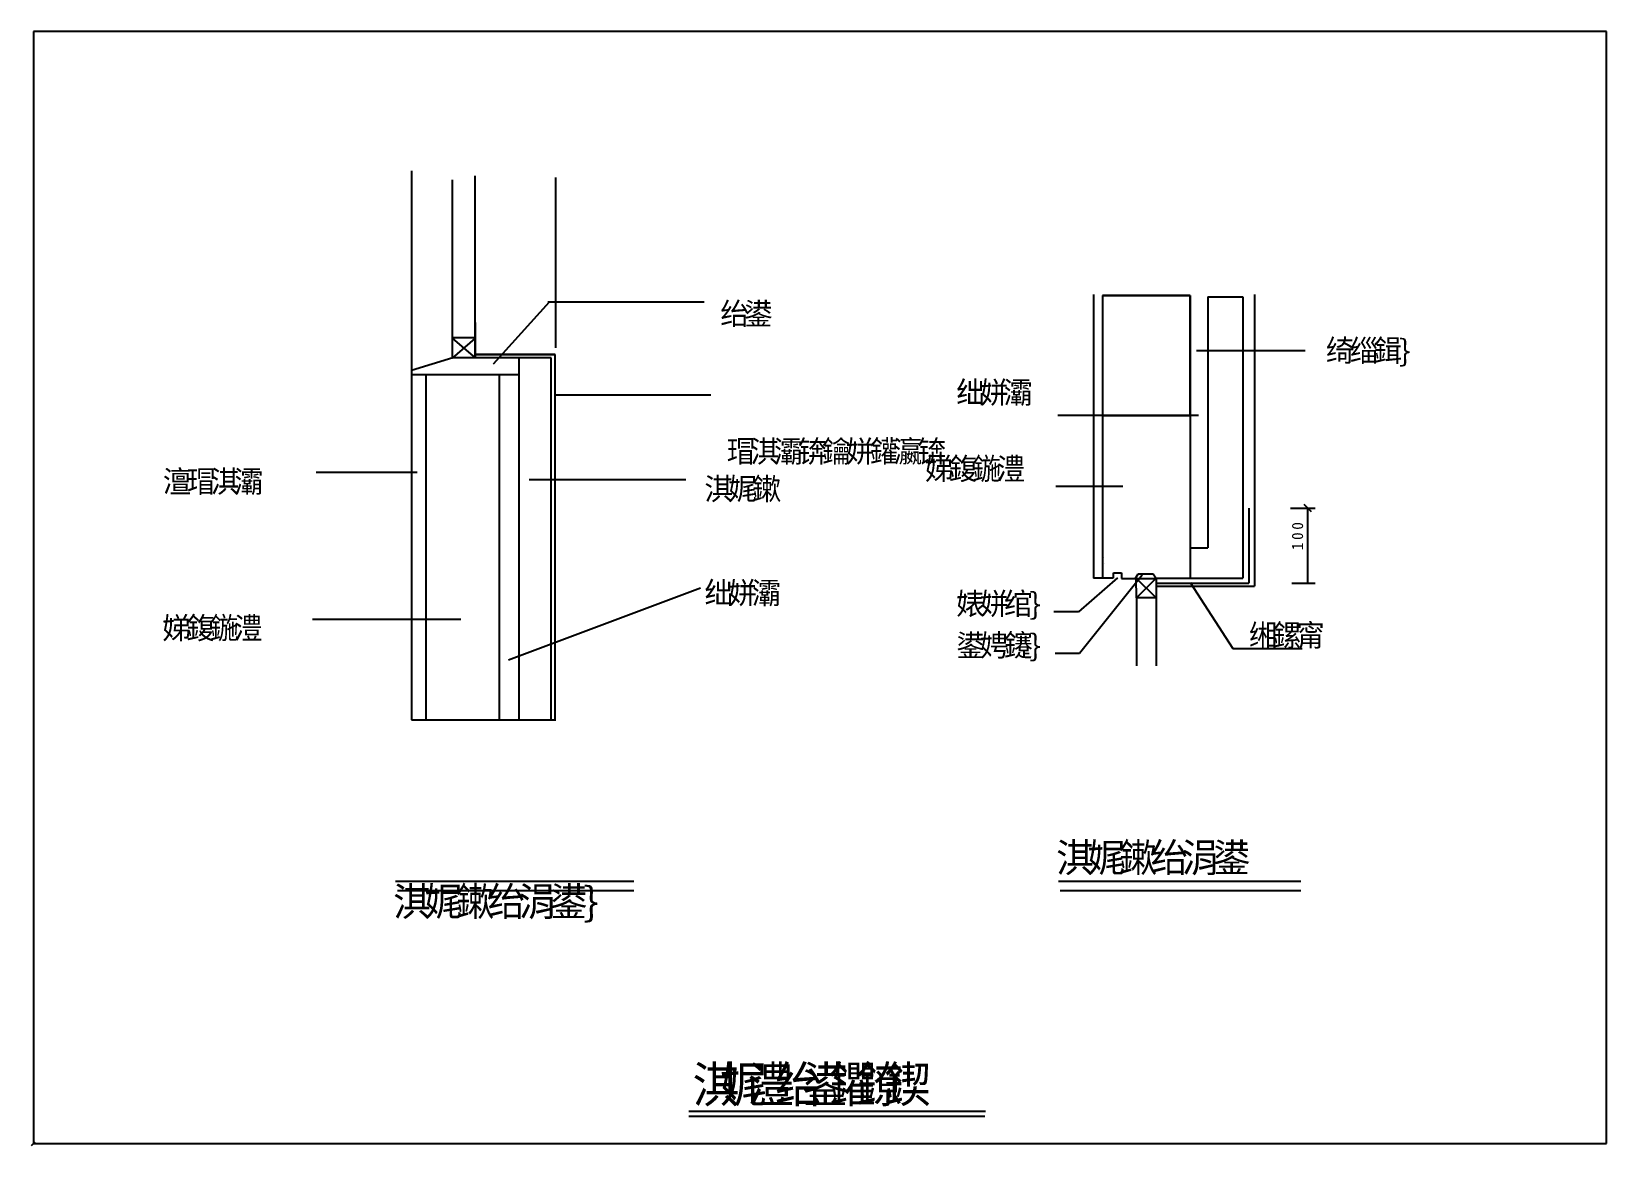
# Model space of a CAD drawing. Header units: metres. Extents: x 0 to 420, y 0 to 297.
import ezdxf

# ---------------------------------------------------------------- set-up
doc = ezdxf.new("R2010")
doc.units = ezdxf.units.M

msp = doc.modelspace()

# ---------------------------------------------------------------- linework, layer by layer
for p, q in [((420, 297), (0, 297)), ((0, 297), (0, 0)), ((420, 0), (420, 297)), ((100.92, 259.82), (100.92, 113.14)), ((111.87, 209.71), (111.87, 257.38)), ((117.99, 209.74), (117.99, 258.44)), ((139.52, 212.49), (139.52, 258.04)), ((137.69, 224.75), (122.78, 208.19)), ((179.13, 224.75), (137.33, 224.75)), ((283.06, 226.76), (283.06, 150.97)), ((285.41, 226.47), (285.41, 150.97)), ((308.86, 226.47), (285.41, 226.47)), ((285.41, 226.47), (308.86, 226.47)), ((285.41, 226.47), (285.41, 194.49)), ((308.86, 226.47), (308.86, 150.97)), ((308.86, 194.49), (308.86, 226.47)), ((313.55, 226.17), (313.55, 159.07)), ((313.55, 226.17), (322.93, 226.17)), ((322.93, 226.17), (322.93, 150.97)), ((325.99, 226.76), (325.99, 148.84)), ((117.99, 219.33), (117.99, 210.72)), ((308.85, 218.69), (308.85, 218.69)), ((117.95, 215.23), (111.87, 215.23)), ((111.87, 215.01), (117.99, 209.89)), ((111.91, 209.74), (117.99, 215.01)), ((117.99, 217.46), (117.99, 209.71)), ((308.59, 218.46), (308.59, 218.46)), ((139.3, 210.72), (117.99, 210.72)), ((139.3, 210.72), (117.99, 210.72)), ((117.99, 210.72), (139.3, 210.72)), ((127.31, 210.72), (139.3, 210.72)), ((139.3, 113.38), (139.3, 210.72)), ((310.51, 211.83), (339.57, 211.83)), ((112.02, 209.84), (100.92, 206.46)), ((117.99, 209.84), (111.87, 209.84)), ((138.25, 209.84), (117.99, 209.84)), ((129.69, 113.14), (129.69, 209.84)), ((138.25, 113.14), (138.25, 209.84)), ((129.69, 205.31), (100.92, 205.31)), ((104.82, 205.28), (104.82, 113.14)), ((124.37, 205.28), (124.37, 113.14)), ((180.83, 199.84), (139.03, 199.84)), ((311.07, 194.49), (273.53, 194.49)), ((285.41, 194.49), (308.86, 194.49)), ((285.74, 191.16), (285.74, 191.16)), ((102.5, 179.21), (75.51, 179.21)), ((174.18, 177.23), (132.38, 177.23)), ((290.9, 175.46), (272.97, 175.46)), ((324.49, 169.71), (324.49, 149.63)), ((335.64, 169.71), (342.24, 169.71)), ((341.24, 168.71), (339.24, 170.71)), ((340.24, 149.71), (340.24, 169.71)), ((285.68, 163.86), (285.68, 163.86)), ((285.84, 156.5), (285.84, 156.5)), ((308.86, 159.07), (313.55, 159.07)), ((296, 151.79), (279.34, 130.91)), ((285.98, 154.82), (285.98, 154.82)), ((288.35, 151), (288.35, 152.47)), ((288.35, 152.47), (290.51, 152.47)), ((290.51, 152.47), (290.51, 150.91)), ((294.14, 150.83), (294.93, 152.21)), ((294.93, 152.21), (299.01, 152.21)), ((299.01, 152.21), (299.88, 150.83)), ((322.93, 153.65), (322.93, 153.65)), ((178.12, 148.38), (126.84, 129.07)), ((289.46, 151.13), (279.01, 142)), ((288.26, 151), (283.06, 150.97)), ((290.51, 150.91), (299.85, 150.93)), ((292.6, 150.64), (292.6, 150.64)), ((294.41, 150.97), (299.79, 145.76)), ((294.5, 145.76), (294.41, 150.97)), ((299.79, 150.97), (294.5, 145.76)), ((294.94, 150.71), (294.94, 150.71)), ((299.48, 150.97), (308.86, 150.97)), ((299.79, 150.97), (299.79, 145.76)), ((299.79, 149.71), (324.49, 149.71)), ((299.79, 148.84), (325.99, 148.84)), ((308.86, 150.97), (322.67, 150.97)), ((308.86, 149.88), (320.24, 132.25)), ((313.55, 150.97), (322.93, 150.97)), ((336.01, 149.71), (342.24, 149.71)), ((294.5, 145.76), (294.5, 127.62)), ((299.79, 145.76), (294.5, 145.76)), ((297.15, 145.76), (294.5, 145.76)), ((299.79, 145.76), (299.79, 127.62)), ((114.15, 139.94), (74.55, 139.94)), ((279.01, 142), (272.48, 142)), ((279.34, 130.91), (272.81, 130.91)), ((320.24, 132.25), (338.78, 132.25)), ((100.92, 113.14), (139.48, 113.14)), ((96.71, 70.07), (160.3, 70.07)), ((97.18, 67.56), (160.3, 67.56)), ((273.7, 70.07), (338.42, 70.07)), ((274.17, 67.56), (338.42, 67.56)), ((174.96, 8.63), (254.16, 8.63)), ((174.96, 7.36), (253.99, 7.36)), ((-0.5, -0.5), (0.5, 0.5)), ((0, 0), (420, 0))]:
    msp.add_line(p, q)

# ---------------------------------------------------------------- texts
for s, height, p in [('绐', 5.86, (183.38, 218.72)), ('鍙', 5.86, (189.75, 218.72)), ('绮', 5.86, (345.07, 208.88)), ('缁', 5.86, (351.44, 208.88)), ('鍓', 5.86, (357.82, 208.88)), ('}', 5.86, (364.19, 208.88)), ('绌', 5.86, (246.39, 197.68)), ('姘', 5.86, (252.76, 197.68)), ('灞', 5.86, (259.13, 197.68)), ('瑁', 5.86, (185.08, 181.95)), ('淇', 5.86, (191.45, 181.95)), ('灞', 5.86, (197.82, 181.95)), ('锛', 5.86, (204.19, 181.95)), ('鑰', 5.86, (210.57, 181.95)), ('姘', 5.86, (216.94, 181.95)), ('鑵', 5.86, (223.31, 181.95)), ('瀛', 5.86, (229.68, 181.95)), ('锛', 5.86, (236.06, 181.95)), ('娣', 5.86, (238.03, 177.31)), ('鍑', 5.86, (244.4, 177.31)), ('鍦', 5.86, (250.77, 177.31)), ('澧', 5.86, (257.15, 177.31)), ('澶', 5.86, (34.6, 173.91)), ('瑁', 5.86, (40.98, 173.91)), ('淇', 5.86, (47.35, 173.91)), ('灞', 5.86, (53.72, 173.91)), ('淇', 5.86, (179.17, 171.94)), ('娓', 5.86, (185.55, 171.94)), ('鏉', 5.86, (191.92, 171.94)), ('绌', 5.86, (179.17, 144.15)), ('姘', 5.86, (185.55, 144.15)), ('灞', 5.86, (191.92, 144.15)), ('婊', 5.86, (246.39, 141.27)), ('姘', 5.86, (252.76, 141.27)), ('绾', 5.86, (259.13, 141.27)), ('}', 5.86, (265.5, 141.27)), ('娣', 5.86, (34.43, 134.77)), ('鍑', 5.86, (40.8, 134.77)), ('鍦', 5.86, (47.17, 134.77)), ('澧', 5.86, (53.55, 134.77)), ('缃', 5.86, (324.46, 132.83)), ('鏍', 5.86, (330.83, 132.83)), ('甯', 5.86, (337.2, 132.83)), ('鍙', 5.86, (246.39, 130.15)), ('娉', 5.86, (252.76, 130.15)), ('鑳', 5.86, (259.13, 130.15)), ('}', 5.86, (265.5, 130.15)), ('淇', 7.69, (273.1, 72.54)), ('娓', 7.69, (281.47, 72.54)), ('鏉', 7.69, (289.83, 72.54)), ('绐', 7.69, (298.2, 72.54)), ('涓', 7.69, (306.56, 72.54)), ('鍙', 7.69, (314.92, 72.54)), ('淇', 7.69, (96.11, 60.83)), ('娓', 7.69, (104.48, 60.83)), ('鏉', 7.69, (112.84, 60.83)), ('绐', 7.69, (121.2, 60.83)), ('涓', 7.69, (129.57, 60.83)), ('鍙', 7.69, (137.93, 60.83)), ('}', 7.69, (146.3, 60.83)), ('淇', 9.6, (176.02, 11.02)), ('娓', 9.6, (183.32, 11.02)), ('澧', 9.6, (190.63, 11.02)), ('绐', 9.6, (197.93, 11.02)), ('鍙', 9.6, (205.23, 11.02)), ('鑺', 9.6, (212.53, 11.02)), ('鐐', 9.6, (219.83, 11.02)), ('鍥', 9.6, (227.14, 11.02))]:
    msp.add_text(s, height=height).set_placement(p)
for s, p in [('0', (338.99, 163.94)), ('0', (338.99, 161.21)), ('1', (338.99, 158.48))]:
    msp.add_text(s, height=3, rotation=90).set_placement(p)

doc.saveas('drawing.dxf')
